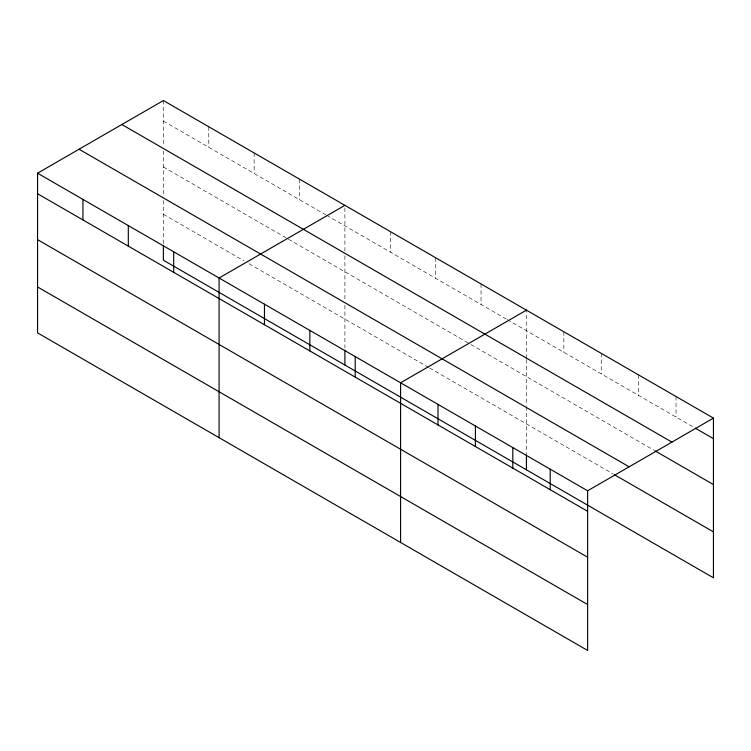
<?xml version="1.0" encoding="UTF-8"?>
<svg xmlns="http://www.w3.org/2000/svg" width="751" height="751" viewBox="0 0 751 751"><rect width="100%" height="100%" fill="white"/><g stroke="black" fill="none" stroke-linecap="round" stroke-linejoin="round"><path stroke-width="0.56" stroke-dasharray="3.75 2.82" d="M344.906 255.725L344.906 300.644M344.906 251.134L344.906 205.352M526.423 359.372L526.423 405.446M526.423 358.227L526.423 310.154M163.38 121.08L325.746 214.814M326.751 215.396L506.258 319.034M507.263 319.616L693.229 426.981M163.38 166.994L287.426 238.611M288.431 239.194L469.957 343.986M470.961 344.568L653.802 450.14M163.38 214.298L244.056 260.879M249.107 263.789L428.605 367.427M429.619 368.009L613.37 474.097M676.041 396.537L676.041 417.058M638.641 374.937L638.641 395.467M601.232 353.345L601.232 373.867M563.832 331.754L563.832 352.275M526.423 406.591L526.423 453.754M481.044 283.953L481.044 304.474M435.664 257.753L435.664 278.274M390.285 231.552L390.285 252.073M344.906 305.253L344.906 347.797M299.527 179.151L299.527 199.682M254.148 152.951L254.148 173.481M208.769 126.75L208.769 147.28M163.38 100.55L163.38 146.332M163.38 150.923L163.38 195.842M163.38 200.451L163.38 244.15"/><path stroke-width="1.13" d="M37.55 173.199L587.62 490.778L587.62 650.45L37.55 332.871L37.55 173.199L163.38 100.55L713.45 418.129L713.45 577.801L163.38 260.221L163.38 245.295M344.906 205.352L219.076 278.001L219.076 437.673M526.423 310.154L400.593 382.803L400.593 542.466M587.62 490.778L713.45 418.129M695.257 428.145L713.45 438.659M121.859 124.525L671.929 442.104M654.816 450.722L713.45 484.573M79.071 149.233L629.141 466.803M614.374 474.679L713.45 531.877M37.55 193.73L587.62 511.3M37.55 239.644L587.62 557.223M37.55 286.948L587.62 604.527M550.211 469.187L550.211 489.708M526.423 454.899L526.423 469.816M512.811 447.587L512.811 468.117M475.402 425.995L475.402 446.516M438.002 404.404L438.002 424.925M355.214 356.603L355.214 377.124M344.906 350.097L344.906 365.024M309.834 330.402L309.834 350.924M264.455 304.202L264.455 324.723M173.688 251.801L173.688 272.331M128.308 225.6L128.308 246.131M82.929 199.4L82.929 219.93"/></g></svg>
